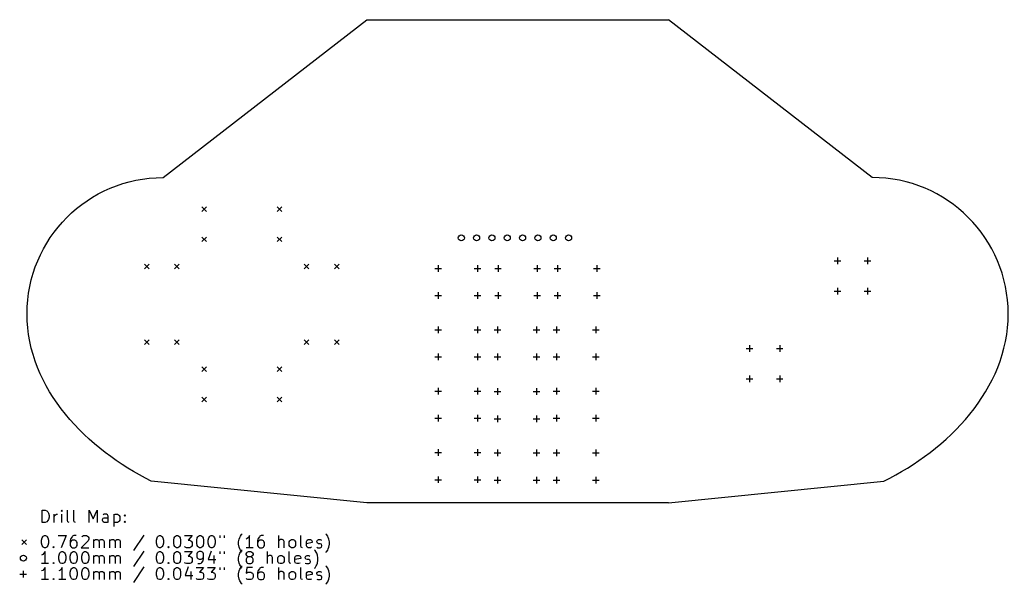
# Model space of a CAD drawing. Extents: x 59 to 223, y -149 to -55.
import ezdxf

# ---------------------------------------------------------------- set-up
doc = ezdxf.new("R2010")
doc.units = 0
doc.layers.add('BLACK', color=7, linetype='CONTINUOUS')

msp = doc.modelspace()

# ---------------------------------------------------------------- linework, layer by layer
at = {"layer": 'BLACK', "linetype": 'CONTINUOUS'}
for p, q in [((83.2482, -81.4703), (116.986, -55.358)), ((116.986, -55.358), (166.986, -55.358)), ((200.7238, -81.4703), (166.986, -55.358)), ((78.697978, -81.928999), (79.809817, -81.730446)), ((79.809817, -81.730446), (80.939746, -81.586866)), ((80.939746, -81.586866), (82.086347, -81.499678)), ((82.086347, -81.499678), (83.2482, -81.4703)), ((201.885652, -81.499678), (200.7238, -81.4703)), ((203.032253, -81.586866), (201.885652, -81.499678)), ((204.162182, -81.730446), (203.032253, -81.586866)), ((205.274021, -81.928999), (204.162182, -81.730446)), ((73.459778, -83.696711), (74.45989, -83.244571)), ((74.45989, -83.244571), (75.485185, -82.840312)), ((75.485185, -82.840312), (76.534243, -82.485351)), ((76.534243, -82.485351), (77.605647, -82.181107)), ((77.605647, -82.181107), (78.697978, -81.928999)), ((206.366352, -82.181107), (205.274021, -81.928999)), ((207.437756, -82.485351), (206.366352, -82.181107)), ((208.486814, -82.840312), (207.437756, -82.485351)), ((209.512109, -83.244571), (208.486814, -82.840312)), ((210.512221, -83.696711), (209.512109, -83.244571)), ((70.624726, -85.326226), (71.540778, -84.738957)), ((71.540778, -84.738957), (72.486268, -84.195313)), ((72.486268, -84.195313), (73.459778, -83.696711)), ((211.485731, -84.195313), (210.512221, -83.696711)), ((212.431221, -84.738957), (211.485731, -84.195313)), ((213.347273, -85.326226), (212.431221, -84.738957)), ((68.067387, -87.335594), (68.886612, -86.625963)), ((68.886612, -86.625963), (69.739531, -85.955701)), ((69.739531, -85.955701), (70.624726, -85.326226)), ((89.633, -86.331), (90.395, -87.093)), ((90.395, -86.331), (89.633, -87.093)), ((102.133, -86.331), (102.895, -87.093)), ((102.895, -86.331), (102.133, -87.093)), ((214.232468, -85.955701), (213.347273, -85.326226)), ((215.085387, -86.625963), (214.232468, -85.955701)), ((215.904612, -87.335594), (215.085387, -86.625963)), ((66.535694, -88.867287), (67.283275, -88.083175)), ((67.283275, -88.083175), (68.067387, -87.335594)), ((216.688725, -88.083175), (215.904612, -87.335594)), ((217.436305, -88.867287), (216.688725, -88.083175)), ((65.155801, -90.539431), (65.826063, -89.686512)), ((65.826063, -89.686512), (66.535694, -88.867287)), ((218.145936, -89.686512), (217.436305, -88.867287)), ((218.816198, -90.539431), (218.145936, -89.686512)), ((63.939057, -92.340678), (64.526326, -91.424626)), ((64.526326, -91.424626), (65.155801, -90.539431)), ((89.633, -91.331), (90.395, -92.093)), ((90.395, -91.331), (89.633, -92.093)), ((102.133, -91.331), (102.895, -92.093)), ((102.895, -91.331), (102.133, -92.093)), ((219.445673, -91.424626), (218.816198, -90.539431)), ((220.032942, -92.340678), (219.445673, -91.424626)), ((62.896811, -94.259678), (63.395413, -93.286168)), ((63.395413, -93.286168), (63.939057, -92.340678)), ((220.576586, -93.286168), (220.032942, -92.340678)), ((221.075188, -94.259678), (220.576586, -93.286168)), ((62.444671, -95.25979), (62.896811, -94.259678)), ((194.983, -94.74), (194.983, -95.84)), ((199.983, -94.74), (199.983, -95.84)), ((221.527328, -95.25979), (221.075188, -94.259678)), ((61.685451, -97.334143), (62.040412, -96.285085)), ((62.040412, -96.285085), (62.444671, -95.25979)), ((80.133, -95.831), (80.895, -96.593)), ((80.895, -95.831), (80.133, -96.593)), ((85.133, -95.831), (85.895, -96.593)), ((85.895, -95.831), (85.133, -96.593)), ((106.633, -95.831), (107.395, -96.593)), ((107.395, -95.831), (106.633, -96.593)), ((111.633, -95.831), (112.395, -96.593)), ((112.395, -95.831), (111.633, -96.593)), ((128.28, -96.52), (129.38, -96.52)), ((128.83, -95.97), (128.83, -97.07)), ((134.78, -96.52), (135.88, -96.52)), ((135.33, -95.97), (135.33, -97.07)), ((138.186, -96.52), (139.286, -96.52)), ((138.736, -95.97), (138.736, -97.07)), ((144.686, -96.52), (145.786, -96.52)), ((145.236, -95.97), (145.236, -97.07)), ((148.04, -96.52), (149.14, -96.52)), ((148.59, -95.97), (148.59, -97.07)), ((154.54, -96.52), (155.64, -96.52)), ((155.09, -95.97), (155.09, -97.07)), ((194.433, -95.29), (195.533, -95.29)), ((199.433, -95.29), (200.533, -95.29)), ((221.931587, -96.285085), (221.527328, -95.25979)), ((222.286548, -97.334143), (221.931587, -96.285085)), ((61.381207, -98.405547), (61.685451, -97.334143)), ((222.590792, -98.405547), (222.286548, -97.334143)), ((60.930546, -100.609717), (61.129099, -99.497878)), ((61.129099, -99.497878), (61.381207, -98.405547)), ((194.983, -99.74), (194.983, -100.84)), ((199.983, -99.74), (199.983, -100.84)), ((222.8429, -99.497878), (222.590792, -98.405547)), ((223.041453, -100.609717), (222.8429, -99.497878)), ((60.786966, -101.739646), (60.930546, -100.609717)), ((128.28, -101.02), (129.38, -101.02)), ((128.83, -100.47), (128.83, -101.57)), ((134.78, -101.02), (135.88, -101.02)), ((135.33, -100.47), (135.33, -101.57)), ((138.186, -101.02), (139.286, -101.02)), ((138.736, -100.47), (138.736, -101.57)), ((144.686, -101.02), (145.786, -101.02)), ((145.236, -100.47), (145.236, -101.57)), ((148.04, -101.02), (149.14, -101.02)), ((148.59, -100.47), (148.59, -101.57)), ((154.54, -101.02), (155.64, -101.02)), ((155.09, -100.47), (155.09, -101.57)), ((194.433, -100.29), (195.533, -100.29)), ((199.433, -100.29), (200.533, -100.29)), ((223.185033, -101.739646), (223.041453, -100.609717)), ((60.6704, -104.0481), (60.699778, -102.886247)), ((60.699778, -102.886247), (60.786966, -101.739646)), ((223.272221, -102.886247), (223.185033, -101.739646)), ((223.3016, -104.0481), (223.272221, -102.886247)), ((60.699717, -105.210108), (60.6704, -104.0481)), ((223.272282, -105.210108), (223.3016, -104.0481)), ((60.786484, -106.3578), (60.699717, -105.210108)), ((60.928918, -107.490691), (60.786484, -106.3578)), ((128.83, -106.13), (128.83, -107.23)), ((135.33, -106.13), (135.33, -107.23)), ((138.635, -106.13), (138.635, -107.23)), ((145.135, -106.13), (145.135, -107.23)), ((148.44, -106.13), (148.44, -107.23)), ((154.94, -106.13), (154.94, -107.23)), ((223.043081, -107.490691), (223.185515, -106.3578)), ((223.185515, -106.3578), (223.272282, -105.210108)), ((61.125241, -108.608298), (60.928918, -107.490691)), ((128.28, -106.68), (129.38, -106.68)), ((134.78, -106.68), (135.88, -106.68)), ((138.085, -106.68), (139.185, -106.68)), ((144.585, -106.68), (145.685, -106.68)), ((147.89, -106.68), (148.99, -106.68)), ((154.39, -106.68), (155.49, -106.68)), ((222.846758, -108.608298), (223.043081, -107.490691)), ((61.373671, -109.710138), (61.125241, -108.608298)), ((61.672428, -110.795728), (61.373671, -109.710138)), ((80.133, -108.331), (80.895, -109.093)), ((80.895, -108.331), (80.133, -109.093)), ((85.133, -108.331), (85.895, -109.093)), ((85.895, -108.331), (85.133, -109.093)), ((106.633, -108.331), (107.395, -109.093)), ((107.395, -108.331), (106.633, -109.093)), ((111.633, -108.331), (112.395, -109.093)), ((112.395, -108.331), (111.633, -109.093)), ((180.42, -109.258), (180.42, -110.358)), ((185.42, -109.258), (185.42, -110.358)), ((222.299571, -110.795728), (222.598328, -109.710138)), ((222.598328, -109.710138), (222.846758, -108.608298)), ((62.019733, -111.864585), (61.672428, -110.795728)), ((128.28, -111.18), (129.38, -111.18)), ((128.83, -110.63), (128.83, -111.73)), ((134.78, -111.18), (135.88, -111.18)), ((135.33, -110.63), (135.33, -111.73)), ((138.085, -111.18), (139.185, -111.18)), ((138.635, -110.63), (138.635, -111.73)), ((144.585, -111.18), (145.685, -111.18)), ((145.135, -110.63), (145.135, -111.73)), ((147.89, -111.18), (148.99, -111.18)), ((148.44, -110.63), (148.44, -111.73)), ((154.39, -111.18), (155.49, -111.18)), ((154.94, -110.63), (154.94, -111.73)), ((179.87, -109.808), (180.97, -109.808)), ((184.87, -109.808), (185.97, -109.808)), ((221.952266, -111.864585), (222.299571, -110.795728)), ((62.413804, -112.916225), (62.019733, -111.864585)), ((62.852862, -113.950164), (62.413804, -112.916225)), ((89.633, -112.831), (90.395, -113.593)), ((90.395, -112.831), (89.633, -113.593)), ((102.133, -112.831), (102.895, -113.593)), ((102.895, -112.831), (102.133, -113.593)), ((221.119137, -113.950164), (221.558195, -112.916225)), ((221.558195, -112.916225), (221.952266, -111.864585)), ((63.335125, -114.965921), (62.852862, -113.950164)), ((180.42, -114.258), (180.42, -115.358)), ((185.42, -114.258), (185.42, -115.358)), ((220.636874, -114.965921), (221.119137, -113.950164)), ((63.858815, -115.963011), (63.335125, -114.965921)), ((64.42215, -116.940951), (63.858815, -115.963011)), ((128.83, -116.29), (128.83, -117.39)), ((135.33, -116.29), (135.33, -117.39)), ((148.44, -116.29), (148.44, -117.39)), ((154.94, -116.29), (154.94, -117.39)), ((179.87, -114.808), (180.97, -114.808)), ((184.87, -114.808), (185.97, -114.808)), ((219.549849, -116.940951), (220.113184, -115.963011)), ((220.113184, -115.963011), (220.636874, -114.965921)), ((65.02335, -117.899258), (64.42215, -116.940951)), ((65.660634, -118.837449), (65.02335, -117.899258)), ((89.633, -117.831), (90.395, -118.593)), ((90.395, -117.831), (89.633, -118.593)), ((102.133, -117.831), (102.895, -118.593)), ((102.895, -117.831), (102.133, -118.593)), ((128.28, -116.84), (129.38, -116.84)), ((134.78, -116.84), (135.88, -116.84)), ((138.085, -116.912), (139.185, -116.912)), ((138.635, -116.362), (138.635, -117.462)), ((144.585, -116.912), (145.685, -116.912)), ((145.135, -116.362), (145.135, -117.462)), ((147.89, -116.84), (148.99, -116.84)), ((154.39, -116.84), (155.49, -116.84)), ((218.311365, -118.837449), (218.948649, -117.899258)), ((218.948649, -117.899258), (219.549849, -116.940951)), ((66.332224, -119.755041), (65.660634, -118.837449)), ((217.639775, -119.755041), (218.311365, -118.837449)), ((67.036337, -120.65155), (66.332224, -119.755041)), ((67.771194, -121.526492), (67.036337, -120.65155)), ((128.83, -120.79), (128.83, -121.89)), ((135.33, -120.79), (135.33, -121.89)), ((138.635, -120.862), (138.635, -121.962)), ((145.135, -120.862), (145.135, -121.962)), ((148.44, -120.79), (148.44, -121.89)), ((154.94, -120.79), (154.94, -121.89)), ((216.200805, -121.526492), (216.935662, -120.65155)), ((216.935662, -120.65155), (217.639775, -119.755041)), ((68.535015, -122.379386), (67.771194, -121.526492)), ((69.326019, -123.209747), (68.535015, -122.379386)), ((128.28, -121.34), (129.38, -121.34)), ((134.78, -121.34), (135.88, -121.34)), ((138.085, -121.412), (139.185, -121.412)), ((144.585, -121.412), (145.685, -121.412)), ((147.89, -121.34), (148.99, -121.34)), ((154.39, -121.34), (155.49, -121.34)), ((214.64598, -123.209747), (215.436984, -122.379386)), ((215.436984, -122.379386), (216.200805, -121.526492)), ((70.142426, -124.017092), (69.326019, -123.209747)), ((70.982455, -124.800938), (70.142426, -124.017092)), ((212.989544, -124.800938), (213.829573, -124.017092)), ((213.829573, -124.017092), (214.64598, -123.209747)), ((71.844327, -125.560802), (70.982455, -124.800938)), ((72.726261, -126.2962), (71.844327, -125.560802)), ((211.245738, -126.2962), (212.127672, -125.560802)), ((212.127672, -125.560802), (212.989544, -124.800938)), ((73.626476, -127.00665), (72.726261, -126.2962)), ((74.543193, -127.691667), (73.626476, -127.00665)), ((75.47463, -128.350769), (74.543193, -127.691667)), ((128.28, -127), (129.38, -127)), ((128.83, -126.45), (128.83, -127.55)), ((134.78, -127), (135.88, -127)), ((135.33, -126.45), (135.33, -127.55)), ((138.085, -127.072), (139.185, -127.072)), ((138.635, -126.522), (138.635, -127.622)), ((144.585, -127.072), (145.685, -127.072)), ((145.135, -126.522), (145.135, -127.622)), ((147.89, -127.072), (148.99, -127.072)), ((148.44, -126.522), (148.44, -127.622)), ((154.39, -127.072), (155.49, -127.072)), ((154.94, -126.522), (154.94, -127.622)), ((208.497369, -128.350769), (209.428806, -127.691667)), ((209.428806, -127.691667), (210.345523, -127.00665)), ((210.345523, -127.00665), (211.245738, -126.2962)), ((76.419009, -128.983473), (75.47463, -128.350769)), ((77.374547, -129.589295), (76.419009, -128.983473)), ((206.597452, -129.589295), (207.55299, -128.983473)), ((207.55299, -128.983473), (208.497369, -128.350769)), ((78.339466, -130.167752), (77.374547, -129.589295)), ((79.311985, -130.71836), (78.339466, -130.167752)), ((80.290322, -131.240637), (79.311985, -130.71836)), ((128.83, -130.95), (128.83, -132.05)), ((135.33, -130.95), (135.33, -132.05)), ((138.635, -131.022), (138.635, -132.122)), ((145.135, -131.022), (145.135, -132.122)), ((148.44, -131.022), (148.44, -132.122)), ((154.94, -131.022), (154.94, -132.122)), ((203.681677, -131.240637), (204.660014, -130.71836)), ((204.660014, -130.71836), (205.632533, -130.167752)), ((205.632533, -130.167752), (206.597452, -129.589295)), ((81.2727, -131.7341), (80.290322, -131.240637)), ((116.986, -135.3523), (81.2727, -131.7341)), ((128.28, -131.5), (129.38, -131.5)), ((134.78, -131.5), (135.88, -131.5)), ((138.085, -131.572), (139.185, -131.572)), ((144.585, -131.572), (145.685, -131.572)), ((147.89, -131.572), (148.99, -131.572)), ((154.39, -131.572), (155.49, -131.572)), ((166.986, -135.3523), (202.6993, -131.7341)), ((202.6993, -131.7341), (203.681677, -131.240637)), ((166.986, -135.3523), (116.986, -135.3523)), ((63.178168, -138.567138), (63.178168, -136.567138)), ((63.178168, -136.567138), (63.654358, -136.567138)), ((63.654358, -136.567138), (63.940073, -136.662376)), ((63.940073, -136.662376), (64.130549, -136.852852)), ((64.130549, -136.852852), (64.225787, -137.043328)), ((64.225787, -137.043328), (64.321025, -137.42428)), ((64.321025, -137.42428), (64.321025, -137.709995)), ((65.178168, -138.567138), (65.178168, -137.233804)), ((65.178168, -137.614757), (65.273406, -137.42428)), ((65.273406, -137.42428), (65.368644, -137.329042)), ((65.368644, -137.329042), (65.55912, -137.233804)), ((65.55912, -137.233804), (65.749597, -137.233804)), ((66.416263, -136.567138), (66.321025, -136.662376)), ((66.321025, -136.662376), (66.416263, -136.757614)), ((66.511501, -136.662376), (66.416263, -136.567138)), ((66.416263, -136.567138), (66.416263, -136.757614)), ((66.416263, -136.757614), (66.511501, -136.662376)), ((66.416263, -138.567138), (66.416263, -137.233804)), ((67.368644, -138.281423), (67.368644, -136.567138)), ((68.416263, -138.281423), (68.416263, -136.567138)), ((70.987692, -138.567138), (70.987692, -136.567138)), ((70.987692, -136.567138), (71.654359, -137.995709)), ((71.654359, -137.995709), (72.321025, -136.567138)), ((72.321025, -136.567138), (72.321025, -138.567138)), ((73.463882, -137.233804), (73.273406, -137.329042)), ((73.844835, -137.233804), (73.463882, -137.233804)), ((74.035311, -137.329042), (73.844835, -137.233804)), ((74.130549, -137.519519), (74.035311, -137.329042)), ((74.130549, -138.567138), (74.130549, -137.519519)), ((75.08293, -137.233804), (75.08293, -139.233804)), ((75.08293, -137.329042), (75.273406, -137.233804)), ((75.273406, -137.233804), (75.654359, -137.233804)), ((75.654359, -137.233804), (75.844835, -137.329042)), ((75.844835, -137.329042), (75.940073, -137.42428)), ((75.940073, -137.42428), (76.035311, -137.614757)), ((76.035311, -137.614757), (76.035311, -138.186185)), ((76.797216, -137.42428), (76.892454, -137.329042)), ((76.892454, -137.519519), (76.797216, -137.42428)), ((76.892454, -137.329042), (76.987692, -137.42428)), ((76.892454, -137.329042), (76.892454, -137.519519)), ((76.987692, -137.42428), (76.892454, -137.519519)), ((63.654358, -138.567138), (63.178168, -138.567138)), ((63.940073, -138.4719), (63.654358, -138.567138)), ((64.130549, -138.281423), (63.940073, -138.4719)), ((64.225787, -138.090947), (64.130549, -138.281423)), ((64.321025, -137.709995), (64.225787, -138.090947)), ((67.463882, -138.4719), (67.368644, -138.281423)), ((67.654358, -138.567138), (67.463882, -138.4719)), ((68.511501, -138.4719), (68.416263, -138.281423)), ((68.701977, -138.567138), (68.511501, -138.4719)), ((73.178168, -138.090947), (73.273406, -137.900471)), ((73.178168, -138.281423), (73.178168, -138.090947)), ((73.273406, -138.4719), (73.178168, -138.281423)), ((73.273406, -137.900471), (73.463882, -137.805233)), ((73.463882, -138.567138), (73.273406, -138.4719)), ((73.463882, -137.805233), (73.940073, -137.805233)), ((73.940073, -138.567138), (73.463882, -138.567138)), ((73.940073, -137.805233), (74.130549, -137.709995)), ((74.130549, -138.4719), (73.940073, -138.567138)), ((75.273406, -138.567138), (75.08293, -138.4719)), ((75.654359, -138.567138), (75.273406, -138.567138)), ((75.844835, -138.4719), (75.654359, -138.567138)), ((75.940073, -138.376661), (75.844835, -138.4719)), ((76.035311, -138.186185), (75.940073, -138.376661)), ((76.797216, -138.4719), (76.892454, -138.376661)), ((76.892454, -138.567138), (76.797216, -138.4719)), ((76.892454, -138.376661), (76.987692, -138.4719)), ((76.892454, -138.376661), (76.892454, -138.567138)), ((76.987692, -138.4719), (76.892454, -138.567138)), ((63.273406, -140.957614), (63.368644, -140.862376)), ((63.368644, -140.862376), (63.55912, -140.767138)), ((63.55912, -140.767138), (63.749597, -140.767138)), ((63.749597, -140.767138), (63.940073, -140.862376)), ((63.940073, -140.862376), (64.035311, -140.957614)), ((65.844835, -140.767138), (67.178168, -140.767138)), ((67.178168, -140.767138), (66.321025, -142.767138)), ((68.225787, -140.862376), (68.130549, -140.957614)), ((68.416263, -140.767138), (68.225787, -140.862376)), ((68.797216, -140.767138), (68.416263, -140.767138)), ((69.749597, -140.957614), (69.844835, -140.862376)), ((69.844835, -140.862376), (70.035311, -140.767138)), ((70.035311, -140.767138), (70.511502, -140.767138)), ((70.511502, -140.767138), (70.701978, -140.862376)), ((70.701978, -140.862376), (70.797216, -140.957614)), ((80.035312, -140.6719), (78.321027, -143.243328)), ((82.321027, -140.957614), (82.416265, -140.862376)), ((82.416265, -140.862376), (82.606741, -140.767138)), ((82.606741, -140.767138), (82.797218, -140.767138)), ((82.797218, -140.767138), (82.987694, -140.862376)), ((82.987694, -140.862376), (83.082932, -140.957614)), ((85.17817, -140.957614), (85.273408, -140.862376)), ((85.273408, -140.862376), (85.463884, -140.767138)), ((85.463884, -140.767138), (85.654361, -140.767138)), ((85.654361, -140.767138), (85.844837, -140.862376)), ((85.844837, -140.862376), (85.940075, -140.957614)), ((86.797218, -140.767138), (88.035313, -140.767138)), ((88.035313, -140.767138), (87.368646, -141.529042)), ((88.987694, -140.957614), (89.082932, -140.862376)), ((89.082932, -140.862376), (89.273408, -140.767138)), ((89.273408, -140.767138), (89.463885, -140.767138)), ((89.463885, -140.767138), (89.654361, -140.862376)), ((89.654361, -140.862376), (89.749599, -140.957614)), ((90.892456, -140.957614), (90.987694, -140.862376)), ((90.987694, -140.862376), (91.17817, -140.767138)), ((91.17817, -140.767138), (91.368647, -140.767138)), ((91.368647, -140.767138), (91.559123, -140.862376)), ((91.559123, -140.862376), (91.654361, -140.957614)), ((92.606742, -140.767138), (92.606742, -141.14809)), ((93.368647, -140.767138), (93.368647, -141.14809)), ((95.940076, -141.052852), (96.035314, -140.862376)), ((96.035314, -140.862376), (96.22579, -140.576661)), ((96.22579, -140.576661), (96.321029, -140.481423)), ((97.559123, -140.767138), (97.368647, -141.052852)), ((97.559123, -142.767138), (97.559123, -140.767138)), ((99.273409, -140.862376), (99.178171, -140.957614)), ((99.463885, -140.767138), (99.273409, -140.862376)), ((99.844838, -140.767138), (99.463885, -140.767138)), ((102.416267, -142.767138), (102.416267, -140.767138)), ((106.035315, -142.481423), (106.035315, -140.767138)), ((110.32103, -140.576661), (110.225792, -140.481423)), ((110.511506, -140.862376), (110.32103, -140.576661)), ((110.606744, -141.052852), (110.511506, -140.862376)), ((59.8084, -141.4713), (60.5704, -142.2333)), ((60.5704, -141.4713), (59.8084, -142.2333)), ((63.08293, -141.529042), (63.178168, -141.14809)), ((63.08293, -142.005233), (63.08293, -141.529042)), ((63.178168, -142.386185), (63.08293, -142.005233)), ((63.178168, -141.14809), (63.273406, -140.957614)), ((63.273406, -142.576661), (63.178168, -142.386185)), ((64.035311, -140.957614), (64.130549, -141.14809)), ((64.130549, -142.386185), (64.035311, -142.576661)), ((64.130549, -141.14809), (64.225787, -141.529042)), ((64.225787, -142.005233), (64.130549, -142.386185)), ((64.225787, -141.529042), (64.225787, -142.005233)), ((67.940073, -141.243328), (67.844835, -141.62428)), ((67.844835, -141.62428), (67.844835, -142.386185)), ((67.940073, -141.719519), (67.844835, -141.909995)), ((67.844835, -142.386185), (67.940073, -142.576661)), ((68.130549, -140.957614), (67.940073, -141.243328)), ((68.035311, -141.62428), (67.940073, -141.719519)), ((68.225787, -141.529042), (68.035311, -141.62428)), ((68.60674, -141.529042), (68.225787, -141.529042)), ((68.797216, -141.62428), (68.60674, -141.529042)), ((68.892454, -141.719519), (68.797216, -141.62428)), ((68.987692, -141.909995), (68.892454, -141.719519)), ((68.892454, -142.576661), (68.987692, -142.386185)), ((68.987692, -142.386185), (68.987692, -141.909995)), ((70.797216, -141.62428), (69.654359, -142.767138)), ((70.797216, -140.957614), (70.892454, -141.14809)), ((70.892454, -141.338566), (70.797216, -141.62428)), ((70.892454, -141.14809), (70.892454, -141.338566)), ((71.749597, -142.767138), (71.749597, -141.433804)), ((71.749597, -141.62428), (71.844835, -141.529042)), ((71.844835, -141.529042), (72.035311, -141.433804)), ((72.035311, -141.433804), (72.321026, -141.433804)), ((72.321026, -141.433804), (72.511502, -141.529042)), ((72.511502, -141.529042), (72.60674, -141.719519)), ((72.60674, -141.719519), (72.701978, -141.529042)), ((72.60674, -141.719519), (72.60674, -142.767138)), ((72.701978, -141.529042), (72.892454, -141.433804)), ((72.892454, -141.433804), (73.178168, -141.433804)), ((73.178168, -141.433804), (73.368645, -141.529042)), ((73.368645, -141.529042), (73.463883, -141.719519)), ((73.463883, -141.719519), (73.463883, -142.767138)), ((74.416264, -142.767138), (74.416264, -141.433804)), ((74.416264, -141.62428), (74.511502, -141.529042)), ((74.511502, -141.529042), (74.701978, -141.433804)), ((74.701978, -141.433804), (74.987693, -141.433804)), ((74.987693, -141.433804), (75.178169, -141.529042)), ((75.178169, -141.529042), (75.273407, -141.719519)), ((75.273407, -141.719519), (75.368645, -141.529042)), ((75.273407, -141.719519), (75.273407, -142.767138)), ((75.368645, -141.529042), (75.559121, -141.433804)), ((75.559121, -141.433804), (75.844835, -141.433804)), ((75.844835, -141.433804), (76.035312, -141.529042)), ((76.035312, -141.529042), (76.13055, -141.719519)), ((76.13055, -141.719519), (76.13055, -142.767138)), ((82.130551, -141.529042), (82.225789, -141.14809)), ((82.130551, -142.005233), (82.130551, -141.529042)), ((82.225789, -142.386185), (82.130551, -142.005233)), ((82.225789, -141.14809), (82.321027, -140.957614)), ((82.321027, -142.576661), (82.225789, -142.386185)), ((83.082932, -140.957614), (83.17817, -141.14809)), ((83.17817, -142.386185), (83.082932, -142.576661)), ((83.17817, -141.14809), (83.273408, -141.529042)), ((83.273408, -142.005233), (83.17817, -142.386185)), ((83.273408, -141.529042), (83.273408, -142.005233)), ((84.987694, -141.529042), (85.082932, -141.14809)), ((84.987694, -142.005233), (84.987694, -141.529042)), ((85.082932, -142.386185), (84.987694, -142.005233)), ((85.082932, -141.14809), (85.17817, -140.957614)), ((85.17817, -142.576661), (85.082932, -142.386185)), ((85.940075, -140.957614), (86.035313, -141.14809)), ((86.035313, -142.386185), (85.940075, -142.576661)), ((86.035313, -141.14809), (86.130551, -141.529042)), ((86.130551, -142.005233), (86.035313, -142.386185)), ((86.130551, -141.529042), (86.130551, -142.005233)), ((87.368646, -141.529042), (87.654361, -141.529042)), ((87.654361, -141.529042), (87.844837, -141.62428)), ((87.844837, -141.62428), (87.940075, -141.719519)), ((87.940075, -141.719519), (88.035313, -141.909995)), ((88.035313, -142.386185), (87.940075, -142.576661)), ((88.035313, -141.909995), (88.035313, -142.386185)), ((88.797218, -141.529042), (88.892456, -141.14809)), ((88.797218, -142.005233), (88.797218, -141.529042)), ((88.892456, -142.386185), (88.797218, -142.005233)), ((88.892456, -141.14809), (88.987694, -140.957614)), ((88.987694, -142.576661), (88.892456, -142.386185)), ((89.749599, -140.957614), (89.844837, -141.14809)), ((89.844837, -142.386185), (89.749599, -142.576661)), ((89.844837, -141.14809), (89.940075, -141.529042)), ((89.940075, -142.005233), (89.844837, -142.386185)), ((89.940075, -141.529042), (89.940075, -142.005233)), ((90.70198, -141.529042), (90.797218, -141.14809)), ((90.70198, -142.005233), (90.70198, -141.529042)), ((90.797218, -142.386185), (90.70198, -142.005233)), ((90.797218, -141.14809), (90.892456, -140.957614)), ((90.892456, -142.576661), (90.797218, -142.386185)), ((91.654361, -140.957614), (91.749599, -141.14809)), ((91.749599, -142.386185), (91.654361, -142.576661)), ((91.749599, -141.14809), (91.844837, -141.529042)), ((91.844837, -142.005233), (91.749599, -142.386185)), ((91.844837, -141.529042), (91.844837, -142.005233)), ((95.7496, -141.814757), (95.844838, -141.338566)), ((95.7496, -142.195709), (95.7496, -141.814757)), ((95.844838, -142.6719), (95.7496, -142.195709)), ((95.844838, -141.338566), (95.940076, -141.052852)), ((97.178171, -141.243328), (96.987695, -141.338566)), ((97.368647, -141.052852), (97.178171, -141.243328)), ((98.987695, -141.243328), (98.892457, -141.62428)), ((98.892457, -141.62428), (98.892457, -142.386185)), ((98.987695, -141.719519), (98.892457, -141.909995)), ((98.892457, -142.386185), (98.987695, -142.576661)), ((99.178171, -140.957614), (98.987695, -141.243328)), ((99.082933, -141.62428), (98.987695, -141.719519)), ((99.273409, -141.529042), (99.082933, -141.62428)), ((99.654362, -141.529042), (99.273409, -141.529042)), ((99.844838, -141.62428), (99.654362, -141.529042)), ((99.940076, -141.719519), (99.844838, -141.62428)), ((100.035314, -141.909995), (99.940076, -141.719519)), ((99.940076, -142.576661), (100.035314, -142.386185)), ((100.035314, -142.386185), (100.035314, -141.909995)), ((102.511505, -141.529042), (102.416267, -141.62428)), ((102.701981, -141.433804), (102.511505, -141.529042)), ((102.987696, -141.433804), (102.701981, -141.433804)), ((103.178172, -141.529042), (102.987696, -141.433804)), ((103.27341, -141.719519), (103.178172, -141.529042)), ((103.27341, -142.767138), (103.27341, -141.719519)), ((104.130553, -141.814757), (104.225791, -141.62428)), ((104.130553, -142.386185), (104.130553, -141.814757)), ((104.225791, -142.576661), (104.130553, -142.386185)), ((104.225791, -141.62428), (104.321029, -141.529042)), ((104.321029, -141.529042), (104.511505, -141.433804)), ((104.511505, -141.433804), (104.79722, -141.433804)), ((104.79722, -141.433804), (104.987696, -141.529042)), ((104.987696, -141.529042), (105.082934, -141.62428)), ((105.082934, -141.62428), (105.178172, -141.814757)), ((105.178172, -142.386185), (105.082934, -142.576661)), ((105.178172, -141.814757), (105.178172, -142.386185)), ((106.130553, -142.6719), (106.035315, -142.481423)), ((106.987696, -141.719519), (107.082934, -141.529042)), ((106.987696, -142.481423), (106.987696, -141.719519)), ((107.940077, -141.909995), (106.987696, -142.100471)), ((107.082934, -142.6719), (106.987696, -142.481423)), ((107.082934, -141.529042), (107.27341, -141.433804)), ((107.27341, -141.433804), (107.654363, -141.433804)), ((107.654363, -141.433804), (107.844839, -141.529042)), ((107.844839, -141.529042), (107.940077, -141.719519)), ((107.940077, -141.719519), (107.940077, -141.909995)), ((108.701982, -141.719519), (108.79722, -141.529042)), ((108.701982, -141.814757), (108.701982, -141.719519)), ((108.79722, -142.005233), (108.701982, -141.814757)), ((108.79722, -141.529042), (108.987696, -141.433804)), ((108.987696, -142.100471), (108.79722, -142.005233)), ((108.987696, -141.433804), (109.27341, -141.433804)), ((109.27341, -142.100471), (108.987696, -142.100471)), ((109.27341, -141.433804), (109.463887, -141.529042)), ((109.463887, -142.195709), (109.27341, -142.100471)), ((109.559125, -142.386185), (109.463887, -142.195709)), ((109.463887, -142.6719), (109.559125, -142.481423)), ((109.559125, -142.481423), (109.559125, -142.386185)), ((110.701982, -141.338566), (110.606744, -141.052852)), ((110.79722, -141.814757), (110.701982, -141.338566)), ((110.701982, -142.6719), (110.79722, -142.195709)), ((110.79722, -142.195709), (110.79722, -141.814757)), ((63.273406, -143.883328), (63.08293, -143.978566)), ((63.368644, -142.6719), (63.273406, -142.576661)), ((63.463882, -143.692852), (63.273406, -143.883328)), ((63.55912, -142.767138), (63.368644, -142.6719)), ((63.654358, -143.407138), (63.463882, -143.692852)), ((63.749597, -142.767138), (63.55912, -142.767138)), ((63.654358, -145.407138), (63.654358, -143.407138)), ((63.940073, -142.6719), (63.749597, -142.767138)), ((64.035311, -142.576661), (63.940073, -142.6719)), ((64.987692, -142.6719), (65.08293, -142.576661)), ((65.08293, -142.767138), (64.987692, -142.6719)), ((65.08293, -142.576661), (65.178168, -142.6719)), ((65.08293, -142.576661), (65.08293, -142.767138)), ((65.178168, -142.6719), (65.08293, -142.767138)), ((65.940073, -144.169042), (66.035311, -143.78809)), ((65.940073, -144.645233), (65.940073, -144.169042)), ((66.035311, -143.78809), (66.130549, -143.597614)), ((66.130549, -143.597614), (66.225787, -143.502376)), ((66.225787, -143.502376), (66.416263, -143.407138)), ((66.416263, -143.407138), (66.60674, -143.407138)), ((66.60674, -143.407138), (66.797216, -143.502376)), ((66.797216, -143.502376), (66.892454, -143.597614)), ((66.892454, -143.597614), (66.987692, -143.78809)), ((66.987692, -143.78809), (67.08293, -144.169042)), ((67.08293, -144.169042), (67.08293, -144.645233)), ((67.844835, -144.169042), (67.940073, -143.78809)), ((67.844835, -144.645233), (67.844835, -144.169042)), ((67.940073, -142.576661), (68.035311, -142.6719)), ((67.940073, -143.78809), (68.035311, -143.597614)), ((68.035311, -142.6719), (68.225787, -142.767138)), ((68.035311, -143.597614), (68.130549, -143.502376)), ((68.130549, -143.502376), (68.321025, -143.407138)), ((68.225787, -142.767138), (68.60674, -142.767138)), ((68.321025, -143.407138), (68.511502, -143.407138)), ((68.511502, -143.407138), (68.701978, -143.502376)), ((68.60674, -142.767138), (68.797216, -142.6719)), ((68.701978, -143.502376), (68.797216, -143.597614)), ((68.797216, -142.6719), (68.892454, -142.576661)), ((68.797216, -143.597614), (68.892454, -143.78809)), ((68.892454, -143.78809), (68.987692, -144.169042)), ((68.987692, -144.169042), (68.987692, -144.645233)), ((69.654359, -142.767138), (70.892454, -142.767138)), ((69.749597, -144.169042), (69.844835, -143.78809)), ((69.749597, -144.645233), (69.749597, -144.169042)), ((69.844835, -143.78809), (69.940073, -143.597614)), ((69.940073, -143.597614), (70.035311, -143.502376)), ((70.035311, -143.502376), (70.225787, -143.407138)), ((70.225787, -143.407138), (70.416264, -143.407138)), ((70.416264, -143.407138), (70.60674, -143.502376)), ((70.60674, -143.502376), (70.701978, -143.597614)), ((70.701978, -143.597614), (70.797216, -143.78809)), ((70.797216, -143.78809), (70.892454, -144.169042)), ((70.892454, -144.169042), (70.892454, -144.645233)), ((71.749597, -145.407138), (71.749597, -144.073804)), ((71.749597, -144.26428), (71.844835, -144.169042)), ((71.844835, -144.169042), (72.035311, -144.073804)), ((72.035311, -144.073804), (72.321026, -144.073804)), ((72.321026, -144.073804), (72.511502, -144.169042)), ((72.511502, -144.169042), (72.60674, -144.359519)), ((72.60674, -144.359519), (72.701978, -144.169042)), ((72.701978, -144.169042), (72.892454, -144.073804)), ((72.892454, -144.073804), (73.178168, -144.073804)), ((73.178168, -144.073804), (73.368645, -144.169042)), ((73.368645, -144.169042), (73.463883, -144.359519)), ((74.416264, -145.407138), (74.416264, -144.073804)), ((74.416264, -144.26428), (74.511502, -144.169042)), ((74.511502, -144.169042), (74.701978, -144.073804)), ((74.701978, -144.073804), (74.987693, -144.073804)), ((74.987693, -144.073804), (75.178169, -144.169042)), ((75.178169, -144.169042), (75.273407, -144.359519)), ((75.273407, -144.359519), (75.368645, -144.169042)), ((75.368645, -144.169042), (75.559121, -144.073804)), ((75.559121, -144.073804), (75.844835, -144.073804)), ((75.844835, -144.073804), (76.035312, -144.169042)), ((76.035312, -144.169042), (76.13055, -144.359519)), ((80.035312, -143.3119), (78.321027, -145.883328)), ((82.130551, -144.169042), (82.225789, -143.78809)), ((82.130551, -144.645233), (82.130551, -144.169042)), ((82.225789, -143.78809), (82.321027, -143.597614)), ((82.416265, -142.6719), (82.321027, -142.576661)), ((82.321027, -143.597614), (82.416265, -143.502376)), ((82.606741, -142.767138), (82.416265, -142.6719)), ((82.416265, -143.502376), (82.606741, -143.407138)), ((82.797218, -142.767138), (82.606741, -142.767138)), ((82.606741, -143.407138), (82.797218, -143.407138)), ((82.987694, -142.6719), (82.797218, -142.767138)), ((82.797218, -143.407138), (82.987694, -143.502376)), ((83.082932, -142.576661), (82.987694, -142.6719)), ((82.987694, -143.502376), (83.082932, -143.597614)), ((83.082932, -143.597614), (83.17817, -143.78809)), ((83.17817, -143.78809), (83.273408, -144.169042)), ((83.273408, -144.169042), (83.273408, -144.645233)), ((84.035313, -142.6719), (84.130551, -142.576661)), ((84.130551, -142.767138), (84.035313, -142.6719)), ((84.130551, -142.576661), (84.225789, -142.6719)), ((84.130551, -142.576661), (84.130551, -142.767138)), ((84.225789, -142.6719), (84.130551, -142.767138)), ((84.987694, -144.169042), (85.082932, -143.78809)), ((84.987694, -144.645233), (84.987694, -144.169042)), ((85.082932, -143.78809), (85.17817, -143.597614)), ((85.273408, -142.6719), (85.17817, -142.576661)), ((85.17817, -143.597614), (85.273408, -143.502376)), ((85.463884, -142.767138), (85.273408, -142.6719)), ((85.273408, -143.502376), (85.463884, -143.407138)), ((85.654361, -142.767138), (85.463884, -142.767138)), ((85.463884, -143.407138), (85.654361, -143.407138)), ((85.844837, -142.6719), (85.654361, -142.767138)), ((85.654361, -143.407138), (85.844837, -143.502376)), ((85.940075, -142.576661), (85.844837, -142.6719)), ((85.844837, -143.502376), (85.940075, -143.597614)), ((85.940075, -143.597614), (86.035313, -143.78809)), ((86.035313, -143.78809), (86.130551, -144.169042)), ((86.130551, -144.169042), (86.130551, -144.645233)), ((86.892456, -142.6719), (86.797218, -142.576661)), ((86.797218, -143.407138), (88.035313, -143.407138)), ((87.082932, -142.767138), (86.892456, -142.6719)), ((87.654361, -142.767138), (87.082932, -142.767138)), ((88.035313, -143.407138), (87.368646, -144.169042)), ((87.368646, -144.169042), (87.654361, -144.169042)), ((87.844837, -142.6719), (87.654361, -142.767138)), ((87.654361, -144.169042), (87.844837, -144.26428)), ((87.940075, -142.576661), (87.844837, -142.6719)), ((88.892456, -143.597614), (88.797218, -143.78809)), ((88.797218, -143.78809), (88.797218, -144.26428)), ((88.987694, -143.502376), (88.892456, -143.597614)), ((89.082932, -142.6719), (88.987694, -142.576661)), ((89.17817, -143.407138), (88.987694, -143.502376)), ((89.273408, -142.767138), (89.082932, -142.6719)), ((89.559123, -143.407138), (89.17817, -143.407138)), ((89.463885, -142.767138), (89.273408, -142.767138)), ((89.654361, -142.6719), (89.463885, -142.767138)), ((89.749599, -143.502376), (89.559123, -143.407138)), ((89.749599, -142.576661), (89.654361, -142.6719)), ((89.844837, -143.597614), (89.749599, -143.502376)), ((89.940075, -143.78809), (89.844837, -143.597614)), ((89.940075, -144.549995), (89.940075, -143.78809)), ((91.17817, -143.3119), (90.70198, -144.740471)), ((90.987694, -142.6719), (90.892456, -142.576661)), ((91.17817, -142.767138), (90.987694, -142.6719)), ((91.368647, -142.767138), (91.17817, -142.767138)), ((91.559123, -142.6719), (91.368647, -142.767138)), ((91.654361, -142.576661), (91.559123, -142.6719)), ((91.654361, -144.073804), (91.654361, -145.407138)), ((92.606742, -143.407138), (92.606742, -143.78809)), ((93.368647, -143.407138), (93.368647, -143.78809)), ((95.7496, -144.454757), (95.844838, -143.978566)), ((95.940076, -142.957614), (95.844838, -142.6719)), ((95.844838, -143.978566), (95.940076, -143.692852)), ((96.035314, -143.14809), (95.940076, -142.957614)), ((95.940076, -143.692852), (96.035314, -143.502376)), ((96.22579, -143.433804), (96.035314, -143.14809)), ((96.035314, -143.502376), (96.22579, -143.216661)), ((96.22579, -143.216661), (96.321029, -143.121423)), ((96.321029, -143.529042), (96.22579, -143.433804)), ((98.130552, -142.767138), (96.987695, -142.767138)), ((96.987695, -143.78809), (97.082933, -143.597614)), ((96.987695, -143.883328), (96.987695, -143.78809)), ((97.082933, -144.073804), (96.987695, -143.883328)), ((97.082933, -143.597614), (97.178171, -143.502376)), ((97.178171, -144.169042), (97.082933, -144.073804)), ((97.178171, -143.502376), (97.368647, -143.407138)), ((97.368647, -144.26428), (97.178171, -144.169042)), ((97.368647, -143.407138), (97.7496, -143.407138)), ((97.7496, -143.407138), (97.940076, -143.502376)), ((97.940076, -144.169042), (97.7496, -144.26428)), ((97.940076, -143.502376), (98.035314, -143.597614)), ((98.035314, -144.073804), (97.940076, -144.169042)), ((98.035314, -143.597614), (98.130552, -143.78809)), ((98.130552, -143.883328), (98.035314, -144.073804)), ((98.130552, -143.78809), (98.130552, -143.883328)), ((98.987695, -142.576661), (99.082933, -142.6719)), ((99.082933, -142.6719), (99.273409, -142.767138)), ((99.273409, -142.767138), (99.654362, -142.767138)), ((99.654362, -142.767138), (99.844838, -142.6719)), ((99.844838, -142.6719), (99.940076, -142.576661)), ((100.511505, -145.407138), (100.511505, -143.407138)), ((100.606743, -144.169042), (100.511505, -144.26428)), ((100.797219, -144.073804), (100.606743, -144.169042)), ((101.082934, -144.073804), (100.797219, -144.073804)), ((101.27341, -144.169042), (101.082934, -144.073804)), ((101.368648, -144.359519), (101.27341, -144.169042)), ((102.321029, -144.26428), (102.416267, -144.169042)), ((102.416267, -144.169042), (102.606743, -144.073804)), ((102.606743, -144.073804), (102.892458, -144.073804)), ((102.892458, -144.073804), (103.082934, -144.169042)), ((103.082934, -144.169042), (103.178172, -144.26428)), ((104.130553, -145.121423), (104.130553, -143.407138)), ((104.321029, -142.6719), (104.225791, -142.576661)), ((104.511505, -142.767138), (104.321029, -142.6719)), ((104.79722, -142.767138), (104.511505, -142.767138)), ((104.987696, -142.6719), (104.79722, -142.767138)), ((105.082934, -142.576661), (104.987696, -142.6719)), ((105.082934, -144.359519), (105.178172, -144.169042)), ((105.178172, -144.169042), (105.368648, -144.073804)), ((105.368648, -144.073804), (105.749601, -144.073804)), ((105.749601, -144.073804), (105.940077, -144.169042)), ((105.940077, -144.169042), (106.035315, -144.359519)), ((106.321029, -142.767138), (106.130553, -142.6719)), ((106.79722, -144.359519), (106.892458, -144.169042)), ((106.892458, -144.169042), (107.082934, -144.073804)), ((107.27341, -142.767138), (107.082934, -142.6719)), ((107.082934, -144.073804), (107.368648, -144.073804)), ((107.654363, -142.767138), (107.27341, -142.767138)), ((107.368648, -144.073804), (107.559125, -144.169042)), ((107.844839, -142.6719), (107.654363, -142.767138)), ((108.416268, -143.216661), (108.32103, -143.121423)), ((108.606744, -143.502376), (108.416268, -143.216661)), ((108.701982, -143.692852), (108.606744, -143.502376)), ((108.701982, -142.6719), (108.892458, -142.767138)), ((108.79722, -143.978566), (108.701982, -143.692852)), ((108.892458, -144.454757), (108.79722, -143.978566)), ((108.892458, -142.767138), (109.27341, -142.767138)), ((109.27341, -142.767138), (109.463887, -142.6719)), ((110.225792, -143.529042), (110.32103, -143.433804)), ((110.32103, -143.433804), (110.511506, -143.14809)), ((110.511506, -143.14809), (110.606744, -142.957614)), ((110.606744, -142.957614), (110.701982, -142.6719)), ((64.225787, -145.407138), (63.08293, -145.407138)), ((64.987692, -145.3119), (65.08293, -145.216661)), ((65.08293, -145.407138), (64.987692, -145.3119)), ((65.08293, -145.216661), (65.178168, -145.3119)), ((65.08293, -145.216661), (65.08293, -145.407138)), ((65.178168, -145.3119), (65.08293, -145.407138)), ((66.035311, -145.026185), (65.940073, -144.645233)), ((66.130549, -145.216661), (66.035311, -145.026185)), ((66.225787, -145.3119), (66.130549, -145.216661)), ((66.416263, -145.407138), (66.225787, -145.3119)), ((66.60674, -145.407138), (66.416263, -145.407138)), ((66.797216, -145.3119), (66.60674, -145.407138)), ((66.892454, -145.216661), (66.797216, -145.3119)), ((66.987692, -145.026185), (66.892454, -145.216661)), ((67.08293, -144.645233), (66.987692, -145.026185)), ((67.940073, -145.026185), (67.844835, -144.645233)), ((68.035311, -145.216661), (67.940073, -145.026185)), ((68.130549, -145.3119), (68.035311, -145.216661)), ((68.321025, -145.407138), (68.130549, -145.3119)), ((68.511502, -145.407138), (68.321025, -145.407138)), ((68.701978, -145.3119), (68.511502, -145.407138)), ((68.797216, -145.216661), (68.701978, -145.3119)), ((68.892454, -145.026185), (68.797216, -145.216661)), ((68.987692, -144.645233), (68.892454, -145.026185)), ((69.844835, -145.026185), (69.749597, -144.645233)), ((69.940073, -145.216661), (69.844835, -145.026185)), ((70.035311, -145.3119), (69.940073, -145.216661)), ((70.225787, -145.407138), (70.035311, -145.3119)), ((70.416264, -145.407138), (70.225787, -145.407138)), ((70.60674, -145.3119), (70.416264, -145.407138)), ((70.701978, -145.216661), (70.60674, -145.3119)), ((70.797216, -145.026185), (70.701978, -145.216661)), ((70.892454, -144.645233), (70.797216, -145.026185)), ((72.60674, -144.359519), (72.60674, -145.407138)), ((73.463883, -144.359519), (73.463883, -145.407138)), ((75.273407, -144.359519), (75.273407, -145.407138)), ((76.13055, -144.359519), (76.13055, -145.407138)), ((82.225789, -145.026185), (82.130551, -144.645233)), ((82.321027, -145.216661), (82.225789, -145.026185)), ((82.416265, -145.3119), (82.321027, -145.216661)), ((82.606741, -145.407138), (82.416265, -145.3119)), ((82.797218, -145.407138), (82.606741, -145.407138)), ((82.987694, -145.3119), (82.797218, -145.407138)), ((83.082932, -145.216661), (82.987694, -145.3119)), ((83.17817, -145.026185), (83.082932, -145.216661)), ((83.273408, -144.645233), (83.17817, -145.026185)), ((84.035313, -145.3119), (84.130551, -145.216661)), ((84.130551, -145.407138), (84.035313, -145.3119)), ((84.130551, -145.216661), (84.225789, -145.3119)), ((84.130551, -145.216661), (84.130551, -145.407138)), ((84.225789, -145.3119), (84.130551, -145.407138)), ((85.082932, -145.026185), (84.987694, -144.645233)), ((85.17817, -145.216661), (85.082932, -145.026185)), ((85.273408, -145.3119), (85.17817, -145.216661)), ((85.463884, -145.407138), (85.273408, -145.3119)), ((85.654361, -145.407138), (85.463884, -145.407138)), ((85.844837, -145.3119), (85.654361, -145.407138)), ((85.940075, -145.216661), (85.844837, -145.3119)), ((86.035313, -145.026185), (85.940075, -145.216661)), ((86.130551, -144.645233), (86.035313, -145.026185)), ((86.892456, -145.3119), (86.797218, -145.216661)), ((87.082932, -145.407138), (86.892456, -145.3119)), ((87.654361, -145.407138), (87.082932, -145.407138)), ((87.844837, -145.3119), (87.654361, -145.407138)), ((87.844837, -144.26428), (87.940075, -144.359519)), ((87.940075, -145.216661), (87.844837, -145.3119)), ((87.940075, -144.359519), (88.035313, -144.549995)), ((88.035313, -145.026185), (87.940075, -145.216661)), ((88.035313, -144.549995), (88.035313, -145.026185)), ((88.797218, -144.26428), (88.892456, -144.454757)), ((88.892456, -144.454757), (88.987694, -144.549995)), ((88.987694, -144.549995), (89.17817, -144.645233)), ((88.987694, -145.407138), (89.368646, -145.407138)), ((89.17817, -144.645233), (89.559123, -144.645233)), ((89.368646, -145.407138), (89.559123, -145.3119)), ((89.559123, -144.645233), (89.749599, -144.549995)), ((89.559123, -145.3119), (89.654361, -145.216661)), ((89.654361, -145.216661), (89.844837, -144.930947)), ((89.749599, -144.549995), (89.844837, -144.454757)), ((89.844837, -144.454757), (89.940075, -144.26428)), ((89.844837, -144.930947), (89.940075, -144.549995)), ((90.70198, -144.740471), (91.940075, -144.740471)), ((95.7496, -144.835709), (95.7496, -144.454757)), ((95.844838, -145.3119), (95.7496, -144.835709)), ((95.940076, -145.597614), (95.844838, -145.3119)), ((96.035314, -145.78809), (95.940076, -145.597614)), ((96.22579, -146.073804), (96.035314, -145.78809)), ((96.22579, -145.856661), (96.321029, -145.761423)), ((97.082933, -144.454757), (96.987695, -144.645233)), ((96.987695, -144.645233), (96.987695, -145.026185)), ((96.987695, -145.026185), (97.082933, -145.216661)), ((97.178171, -144.359519), (97.082933, -144.454757)), ((97.082933, -145.216661), (97.178171, -145.3119)), ((97.368647, -144.26428), (97.178171, -144.359519)), ((97.178171, -145.3119), (97.368647, -145.407138)), ((97.7496, -144.26428), (97.368647, -144.26428)), ((97.368647, -145.407138), (97.7496, -145.407138)), ((97.940076, -144.359519), (97.7496, -144.26428)), ((97.7496, -145.407138), (97.940076, -145.3119)), ((98.035314, -144.454757), (97.940076, -144.359519)), ((97.940076, -145.3119), (98.035314, -145.216661)), ((98.130552, -144.645233), (98.035314, -144.454757)), ((98.035314, -145.216661), (98.130552, -145.026185)), ((98.130552, -145.026185), (98.130552, -144.645233)), ((101.368648, -145.407138), (101.368648, -144.359519)), ((102.225791, -144.454757), (102.321029, -144.26428)), ((102.225791, -145.026185), (102.225791, -144.454757)), ((102.321029, -145.216661), (102.225791, -145.026185)), ((102.416267, -145.3119), (102.321029, -145.216661)), ((102.606743, -145.407138), (102.416267, -145.3119)), ((102.892458, -145.407138), (102.606743, -145.407138)), ((103.082934, -145.3119), (102.892458, -145.407138)), ((103.178172, -145.216661), (103.082934, -145.3119)), ((103.178172, -144.26428), (103.27341, -144.454757)), ((103.27341, -145.026185), (103.178172, -145.216661)), ((103.27341, -144.454757), (103.27341, -145.026185)), ((104.225791, -145.3119), (104.130553, -145.121423)), ((104.416267, -145.407138), (104.225791, -145.3119)), ((105.082934, -145.121423), (105.082934, -144.359519)), ((106.035315, -144.549995), (105.082934, -144.740471)), ((105.178172, -145.3119), (105.082934, -145.121423)), ((105.368648, -145.407138), (105.178172, -145.3119)), ((105.749601, -145.407138), (105.368648, -145.407138)), ((105.940077, -145.3119), (105.749601, -145.407138)), ((106.035315, -144.359519), (106.035315, -144.549995)), ((106.79722, -144.454757), (106.79722, -144.359519)), ((106.892458, -144.645233), (106.79722, -144.454757)), ((106.79722, -145.3119), (106.987696, -145.407138)), ((107.082934, -144.740471), (106.892458, -144.645233)), ((106.987696, -145.407138), (107.368648, -145.407138)), ((107.368648, -144.740471), (107.082934, -144.740471)), ((107.559125, -144.835709), (107.368648, -144.740471)), ((107.368648, -145.407138), (107.559125, -145.3119)), ((107.654363, -145.026185), (107.559125, -144.835709)), ((107.559125, -145.3119), (107.654363, -145.121423)), ((107.654363, -145.121423), (107.654363, -145.026185)), ((108.416268, -146.073804), (108.606744, -145.78809)), ((108.606744, -145.78809), (108.701982, -145.597614)), ((108.701982, -145.597614), (108.79722, -145.3119)), ((108.79722, -145.3119), (108.892458, -144.835709)), ((108.892458, -144.835709), (108.892458, -144.454757)), ((110.32103, -145.856661), (110.225792, -145.761423)), ((59.4704, -147.1323), (60.5704, -147.1323)), ((60.0204, -146.5823), (60.0204, -147.6823)), ((63.273406, -146.523328), (63.08293, -146.618566)), ((63.463882, -146.332852), (63.273406, -146.523328)), ((63.654358, -146.047138), (63.463882, -146.332852)), ((63.654358, -148.047138), (63.654358, -146.047138)), ((66.130549, -146.523328), (65.940073, -146.618566)), ((66.321025, -146.332852), (66.130549, -146.523328)), ((66.511501, -146.047138), (66.321025, -146.332852)), ((66.511501, -148.047138), (66.511501, -146.047138)), ((67.844835, -146.809042), (67.940073, -146.42809)), ((67.844835, -147.285233), (67.844835, -146.809042)), ((67.940073, -147.666185), (67.844835, -147.285233)), ((67.940073, -146.42809), (68.035311, -146.237614)), ((68.035311, -146.237614), (68.130549, -146.142376)), ((68.130549, -146.142376), (68.321025, -146.047138)), ((68.321025, -146.047138), (68.511502, -146.047138)), ((68.511502, -146.047138), (68.701978, -146.142376)), ((68.701978, -146.142376), (68.797216, -146.237614)), ((68.797216, -146.237614), (68.892454, -146.42809)), ((68.892454, -146.42809), (68.987692, -146.809042)), ((68.987692, -147.285233), (68.892454, -147.666185)), ((68.987692, -146.809042), (68.987692, -147.285233)), ((69.749597, -146.809042), (69.844835, -146.42809)), ((69.749597, -147.285233), (69.749597, -146.809042)), ((69.844835, -147.666185), (69.749597, -147.285233)), ((69.844835, -146.42809), (69.940073, -146.237614)), ((69.940073, -146.237614), (70.035311, -146.142376)), ((70.035311, -146.142376), (70.225787, -146.047138)), ((70.225787, -146.047138), (70.416264, -146.047138)), ((70.416264, -146.047138), (70.60674, -146.142376)), ((70.60674, -146.142376), (70.701978, -146.237614)), ((70.701978, -146.237614), (70.797216, -146.42809)), ((70.797216, -146.42809), (70.892454, -146.809042)), ((70.892454, -147.285233), (70.797216, -147.666185)), ((70.892454, -146.809042), (70.892454, -147.285233)), ((71.749597, -148.047138), (71.749597, -146.713804)), ((71.749597, -146.90428), (71.844835, -146.809042)), ((71.844835, -146.809042), (72.035311, -146.713804)), ((72.035311, -146.713804), (72.321026, -146.713804)), ((72.321026, -146.713804), (72.511502, -146.809042)), ((72.511502, -146.809042), (72.60674, -146.999519)), ((72.60674, -146.999519), (72.701978, -146.809042)), ((72.60674, -146.999519), (72.60674, -148.047138)), ((72.701978, -146.809042), (72.892454, -146.713804)), ((72.892454, -146.713804), (73.178168, -146.713804)), ((73.178168, -146.713804), (73.368645, -146.809042)), ((73.368645, -146.809042), (73.463883, -146.999519)), ((73.463883, -146.999519), (73.463883, -148.047138)), ((74.416264, -148.047138), (74.416264, -146.713804)), ((74.416264, -146.90428), (74.511502, -146.809042)), ((74.511502, -146.809042), (74.701978, -146.713804)), ((74.701978, -146.713804), (74.987693, -146.713804)), ((74.987693, -146.713804), (75.178169, -146.809042)), ((75.178169, -146.809042), (75.273407, -146.999519)), ((75.273407, -146.999519), (75.368645, -146.809042)), ((75.273407, -146.999519), (75.273407, -148.047138)), ((75.368645, -146.809042), (75.559121, -146.713804)), ((75.559121, -146.713804), (75.844835, -146.713804)), ((75.844835, -146.713804), (76.035312, -146.809042)), ((76.035312, -146.809042), (76.13055, -146.999519)), ((76.13055, -146.999519), (76.13055, -148.047138)), ((80.035312, -145.9519), (78.321027, -148.523328)), ((82.130551, -146.809042), (82.225789, -146.42809)), ((82.130551, -147.285233), (82.130551, -146.809042)), ((82.225789, -147.666185), (82.130551, -147.285233)), ((82.225789, -146.42809), (82.321027, -146.237614)), ((82.321027, -146.237614), (82.416265, -146.142376)), ((82.416265, -146.142376), (82.606741, -146.047138)), ((82.606741, -146.047138), (82.797218, -146.047138)), ((82.797218, -146.047138), (82.987694, -146.142376)), ((82.987694, -146.142376), (83.082932, -146.237614)), ((83.082932, -146.237614), (83.17817, -146.42809)), ((83.17817, -146.42809), (83.273408, -146.809042)), ((83.273408, -147.285233), (83.17817, -147.666185)), ((83.273408, -146.809042), (83.273408, -147.285233)), ((84.987694, -146.809042), (85.082932, -146.42809)), ((84.987694, -147.285233), (84.987694, -146.809042)), ((85.082932, -147.666185), (84.987694, -147.285233)), ((85.082932, -146.42809), (85.17817, -146.237614)), ((85.17817, -146.237614), (85.273408, -146.142376)), ((85.273408, -146.142376), (85.463884, -146.047138)), ((85.463884, -146.047138), (85.654361, -146.047138)), ((85.654361, -146.047138), (85.844837, -146.142376)), ((85.844837, -146.142376), (85.940075, -146.237614)), ((85.940075, -146.237614), (86.035313, -146.42809)), ((86.035313, -146.42809), (86.130551, -146.809042)), ((86.130551, -147.285233), (86.035313, -147.666185)), ((86.130551, -146.809042), (86.130551, -147.285233)), ((87.368646, -145.9519), (86.892456, -147.380471)), ((86.892456, -147.380471), (88.130551, -147.380471)), ((87.844837, -146.713804), (87.844837, -148.047138)), ((88.70198, -146.047138), (89.940075, -146.047138)), ((89.940075, -146.047138), (89.273408, -146.809042)), ((89.273408, -146.809042), (89.559123, -146.809042)), ((89.559123, -146.809042), (89.749599, -146.90428)), ((89.749599, -146.90428), (89.844837, -146.999519)), ((89.844837, -146.999519), (89.940075, -147.189995)), ((89.940075, -147.189995), (89.940075, -147.666185)), ((90.606742, -146.047138), (91.844837, -146.047138)), ((91.844837, -146.047138), (91.17817, -146.809042)), ((91.17817, -146.809042), (91.463885, -146.809042)), ((91.463885, -146.809042), (91.654361, -146.90428)), ((91.654361, -146.90428), (91.749599, -146.999519)), ((91.749599, -146.999519), (91.844837, -147.189995)), ((91.844837, -147.189995), (91.844837, -147.666185)), ((92.606742, -146.047138), (92.606742, -146.42809)), ((93.368647, -146.047138), (93.368647, -146.42809)), ((95.7496, -147.094757), (95.844838, -146.618566)), ((95.7496, -147.475709), (95.7496, -147.094757)), ((95.844838, -146.618566), (95.940076, -146.332852)), ((95.940076, -146.332852), (96.035314, -146.142376)), ((96.035314, -146.142376), (96.22579, -145.856661)), ((96.321029, -146.169042), (96.22579, -146.073804)), ((97.082933, -146.047138), (96.987695, -146.999519)), ((96.987695, -146.999519), (97.082933, -146.90428)), ((98.035314, -146.047138), (97.082933, -146.047138)), ((97.082933, -146.90428), (97.273409, -146.809042)), ((97.273409, -146.809042), (97.7496, -146.809042)), ((97.7496, -146.809042), (97.940076, -146.90428)), ((97.940076, -146.90428), (98.035314, -146.999519)), ((98.035314, -146.999519), (98.130552, -147.189995)), ((98.130552, -147.189995), (98.130552, -147.666185)), ((98.987695, -146.523328), (98.892457, -146.90428)), ((98.892457, -146.90428), (98.892457, -147.666185)), ((98.987695, -146.999519), (98.892457, -147.189995)), ((99.178171, -146.237614), (98.987695, -146.523328)), ((99.082933, -146.90428), (98.987695, -146.999519)), ((99.273409, -146.809042), (99.082933, -146.90428)), ((99.273409, -146.142376), (99.178171, -146.237614)), ((99.463885, -146.047138), (99.273409, -146.142376)), ((99.654362, -146.809042), (99.273409, -146.809042)), ((99.844838, -146.047138), (99.463885, -146.047138)), ((99.844838, -146.90428), (99.654362, -146.809042)), ((99.940076, -146.999519), (99.844838, -146.90428)), ((100.035314, -147.189995), (99.940076, -146.999519)), ((100.035314, -147.666185), (100.035314, -147.189995)), ((102.416267, -148.047138), (102.416267, -146.047138)), ((102.511505, -146.809042), (102.416267, -146.90428)), ((102.701981, -146.713804), (102.511505, -146.809042)), ((102.987696, -146.713804), (102.701981, -146.713804)), ((103.178172, -146.809042), (102.987696, -146.713804)), ((103.27341, -146.999519), (103.178172, -146.809042)), ((103.27341, -148.047138), (103.27341, -146.999519)), ((104.130553, -147.094757), (104.225791, -146.90428)), ((104.130553, -147.666185), (104.130553, -147.094757)), ((104.225791, -146.90428), (104.321029, -146.809042)), ((104.321029, -146.809042), (104.511505, -146.713804)), ((104.511505, -146.713804), (104.79722, -146.713804)), ((104.79722, -146.713804), (104.987696, -146.809042)), ((104.987696, -146.809042), (105.082934, -146.90428)), ((105.082934, -146.90428), (105.178172, -147.094757)), ((105.178172, -147.094757), (105.178172, -147.666185)), ((106.035315, -147.761423), (106.035315, -146.047138)), ((106.987696, -146.999519), (107.082934, -146.809042)), ((106.987696, -147.761423), (106.987696, -146.999519)), ((107.940077, -147.189995), (106.987696, -147.380471)), ((107.082934, -146.809042), (107.27341, -146.713804)), ((107.27341, -146.713804), (107.654363, -146.713804)), ((107.654363, -146.713804), (107.844839, -146.809042)), ((107.844839, -146.809042), (107.940077, -146.999519)), ((107.940077, -146.999519), (107.940077, -147.189995)), ((108.32103, -146.169042), (108.416268, -146.073804)), ((108.701982, -146.999519), (108.79722, -146.809042)), ((108.701982, -147.094757), (108.701982, -146.999519)), ((108.79722, -147.285233), (108.701982, -147.094757)), ((108.79722, -146.809042), (108.987696, -146.713804)), ((108.987696, -147.380471), (108.79722, -147.285233)), ((108.987696, -146.713804), (109.27341, -146.713804)), ((109.27341, -147.380471), (108.987696, -147.380471)), ((109.27341, -146.713804), (109.463887, -146.809042)), ((109.463887, -147.475709), (109.27341, -147.380471)), ((110.511506, -146.142376), (110.32103, -145.856661)), ((110.606744, -146.332852), (110.511506, -146.142376)), ((110.701982, -146.618566), (110.606744, -146.332852)), ((110.79722, -147.094757), (110.701982, -146.618566)), ((110.79722, -147.475709), (110.79722, -147.094757)), ((64.225787, -148.047138), (63.08293, -148.047138)), ((64.987692, -147.9519), (65.08293, -147.856661)), ((65.08293, -148.047138), (64.987692, -147.9519)), ((65.08293, -147.856661), (65.178168, -147.9519)), ((65.08293, -147.856661), (65.08293, -148.047138)), ((65.178168, -147.9519), (65.08293, -148.047138)), ((67.08293, -148.047138), (65.940073, -148.047138)), ((68.035311, -147.856661), (67.940073, -147.666185)), ((68.130549, -147.9519), (68.035311, -147.856661)), ((68.321025, -148.047138), (68.130549, -147.9519)), ((68.511502, -148.047138), (68.321025, -148.047138)), ((68.701978, -147.9519), (68.511502, -148.047138)), ((68.797216, -147.856661), (68.701978, -147.9519)), ((68.892454, -147.666185), (68.797216, -147.856661)), ((69.940073, -147.856661), (69.844835, -147.666185)), ((70.035311, -147.9519), (69.940073, -147.856661)), ((70.225787, -148.047138), (70.035311, -147.9519)), ((70.416264, -148.047138), (70.225787, -148.047138)), ((70.60674, -147.9519), (70.416264, -148.047138)), ((70.701978, -147.856661), (70.60674, -147.9519)), ((70.797216, -147.666185), (70.701978, -147.856661)), ((82.321027, -147.856661), (82.225789, -147.666185)), ((82.416265, -147.9519), (82.321027, -147.856661)), ((82.606741, -148.047138), (82.416265, -147.9519)), ((82.797218, -148.047138), (82.606741, -148.047138)), ((82.987694, -147.9519), (82.797218, -148.047138)), ((83.082932, -147.856661), (82.987694, -147.9519)), ((83.17817, -147.666185), (83.082932, -147.856661)), ((84.035313, -147.9519), (84.130551, -147.856661)), ((84.130551, -148.047138), (84.035313, -147.9519)), ((84.130551, -147.856661), (84.225789, -147.9519)), ((84.130551, -147.856661), (84.130551, -148.047138)), ((84.225789, -147.9519), (84.130551, -148.047138)), ((85.17817, -147.856661), (85.082932, -147.666185)), ((85.273408, -147.9519), (85.17817, -147.856661)), ((85.463884, -148.047138), (85.273408, -147.9519)), ((85.654361, -148.047138), (85.463884, -148.047138)), ((85.844837, -147.9519), (85.654361, -148.047138)), ((85.940075, -147.856661), (85.844837, -147.9519)), ((86.035313, -147.666185), (85.940075, -147.856661)), ((88.797218, -147.9519), (88.70198, -147.856661)), ((88.987694, -148.047138), (88.797218, -147.9519)), ((89.559123, -148.047138), (88.987694, -148.047138)), ((89.749599, -147.9519), (89.559123, -148.047138)), ((89.844837, -147.856661), (89.749599, -147.9519)), ((89.940075, -147.666185), (89.844837, -147.856661)), ((90.70198, -147.9519), (90.606742, -147.856661)), ((90.892456, -148.047138), (90.70198, -147.9519)), ((91.463885, -148.047138), (90.892456, -148.047138)), ((91.654361, -147.9519), (91.463885, -148.047138)), ((91.749599, -147.856661), (91.654361, -147.9519)), ((91.844837, -147.666185), (91.749599, -147.856661)), ((95.844838, -147.9519), (95.7496, -147.475709)), ((95.940076, -148.237614), (95.844838, -147.9519)), ((96.035314, -148.42809), (95.940076, -148.237614)), ((96.22579, -148.713804), (96.035314, -148.42809)), ((96.321029, -148.809042), (96.22579, -148.713804)), ((97.082933, -147.9519), (96.987695, -147.856661)), ((97.273409, -148.047138), (97.082933, -147.9519)), ((97.7496, -148.047138), (97.273409, -148.047138)), ((97.940076, -147.9519), (97.7496, -148.047138)), ((98.035314, -147.856661), (97.940076, -147.9519)), ((98.130552, -147.666185), (98.035314, -147.856661)), ((98.892457, -147.666185), (98.987695, -147.856661)), ((98.987695, -147.856661), (99.082933, -147.9519)), ((99.082933, -147.9519), (99.273409, -148.047138)), ((99.273409, -148.047138), (99.654362, -148.047138)), ((99.654362, -148.047138), (99.844838, -147.9519)), ((99.844838, -147.9519), (99.940076, -147.856661)), ((99.940076, -147.856661), (100.035314, -147.666185)), ((104.225791, -147.856661), (104.130553, -147.666185)), ((104.321029, -147.9519), (104.225791, -147.856661)), ((104.511505, -148.047138), (104.321029, -147.9519)), ((104.79722, -148.047138), (104.511505, -148.047138)), ((104.987696, -147.9519), (104.79722, -148.047138)), ((105.082934, -147.856661), (104.987696, -147.9519)), ((105.178172, -147.666185), (105.082934, -147.856661)), ((106.130553, -147.9519), (106.035315, -147.761423)), ((106.321029, -148.047138), (106.130553, -147.9519)), ((107.082934, -147.9519), (106.987696, -147.761423)), ((107.27341, -148.047138), (107.082934, -147.9519)), ((107.654363, -148.047138), (107.27341, -148.047138)), ((107.844839, -147.9519), (107.654363, -148.047138)), ((108.701982, -147.9519), (108.892458, -148.047138)), ((108.892458, -148.047138), (109.27341, -148.047138)), ((109.27341, -148.047138), (109.463887, -147.9519)), ((109.559125, -147.666185), (109.463887, -147.475709)), ((109.463887, -147.9519), (109.559125, -147.761423)), ((109.559125, -147.761423), (109.559125, -147.666185)), ((110.225792, -148.809042), (110.32103, -148.713804)), ((110.32103, -148.713804), (110.511506, -148.42809)), ((110.511506, -148.42809), (110.606744, -148.237614)), ((110.606744, -148.237614), (110.701982, -147.9519)), ((110.701982, -147.9519), (110.79722, -147.475709))]:
    msp.add_line(p, q, dxfattribs=at)
at = {"layer": 'BLACK'}
for centre in [(132.655, -91.461), (135.195, -91.461), (137.735, -91.461), (140.275, -91.461), (142.815, -91.461), (145.355, -91.461), (147.895, -91.461), (150.435, -91.461), (60.0704, -144.4923)]:
    msp.add_circle(centre, 0.5, dxfattribs=at)

doc.saveas('drawing.dxf')
